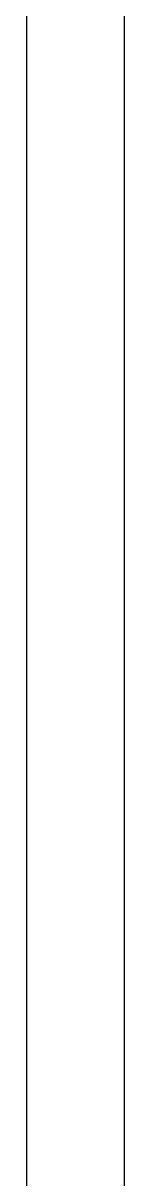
# Model space of a CAD drawing. Extents: x 513 to 810, y 1130 to 1550.
# Drawn here: x 800.3 to 810.3, y 1341.2 to 1459.8 of the extents above; entities that cross this region are included whole.
import ezdxf

# ---------------------------------------------------------------- set-up
doc = ezdxf.new("R2010")
doc.units = 0
doc.header["$LTSCALE"] = 10
doc.header["$MEASUREMENT"] = 0
doc.layers.get('0').update_dxf_attribs({"color": 2, "linetype": 'CONTINUOUS'})
doc.layers.add('TXT', color=4, linetype='CONTINUOUS')

# ---------------------------------------------------------------- blocks, each defined once
blk = doc.blocks.new('BORDER')
blk.add_line((0, 0), (1.00000000000004, 0))

msp = doc.modelspace()

# ---------------------------------------------------------------- linework, layer by layer
at = {"layer": 'TXT'}
msp.add_line((800.2978788687979, 1538.767602976136), (800.2978788687979, 1143.76760297616), dxfattribs=at)

# ---------------------------------------------------------------- block references
at = {"xscale": 420, "yscale": 297, "zscale": 420, "rotation": 90}
msp.add_blockref('BORDER', (810.2978788687974, 1129.767602976135), dxfattribs=at)

doc.saveas('drawing.dxf')
